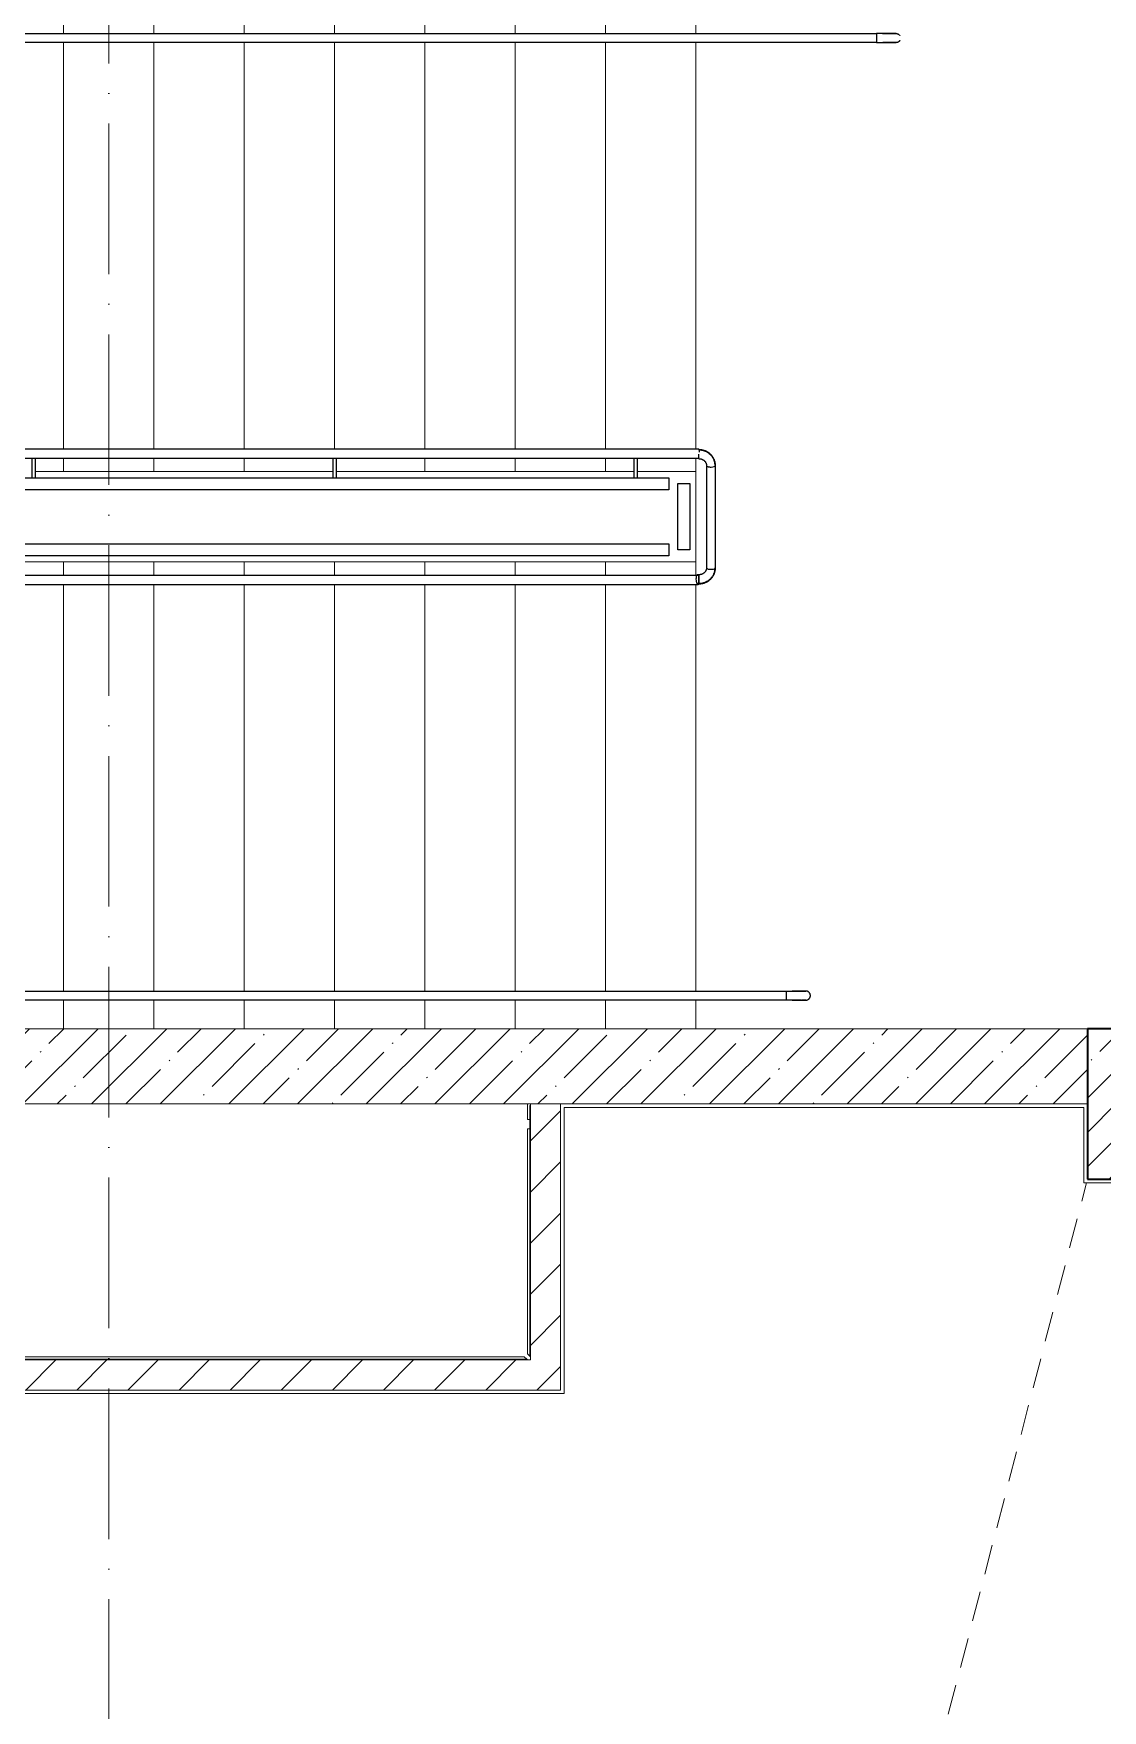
# Model space of a CAD drawing. Header units: millimetres. Extents: x -213536 to 1564669, y -45299 to 942238.
# Drawn here: x 528766 to 532316, y 526488 to 532057 of the extents above; entities that cross this region are included whole.
import ezdxf

# ---------------------------------------------------------------- set-up
doc = ezdxf.new("R2010")
doc.units = ezdxf.units.MM
doc.linetypes.add('200_ШТРИХ_ш1п0_6_', pattern=[160, 100, -60])
doc.linetypes.add('50_200_ШТРИХ_1Т_ш5_п1_п1_', pattern=[700, 500, -100, 0, -100])
for name, color, linetype, lineweight in [('0-1', 7, 'Continuous', 5), ('0-2', 7, 'Continuous', 9), ('3) ЖБ 4м', 3, 'Continuous', 30), ('Каркас несущий', 7, 'Continuous', 9), ('Колонны', 7, 'Continuous', 9), ('Контуры', 7, 'Continuous', 9), ('Линии подступенков', 7, 'Continuous', 9), ('Линии свеса', 7, 'Continuous', 9), ('Линии-1', 7, '200_ШТРИХ_ш1п0_6_', 9), ('Несущие колонны', 7, 'Continuous', 9), ('Несущие колонны-1', 7, 'Continuous', 35), ('Ограждение-1', 7, 'Continuous', 25), ('Оси-2', 7, '50_200_ШТРИХ_1Т_ш5_п1_п1_', 9), ('Стены-1', 7, 'Continuous', 13), ('Штриховка разреза-1', 7, 'Continuous', 9)]:
    doc.layers.add(name, color=color, linetype=linetype, lineweight=lineweight)
doc.layers.get('0-2').off()
pattern_1 = [(45, (0, 0), (-84.85281, 84.85281), [])]

# ---------------------------------------------------------------- blocks, each defined once
blk = doc.blocks.new('Ос 3 эт верх часть')
at = {"layer": 'Оси-2'}
for p, q in [((529016, 489952.4), (529016, 535177.6)), ((426847.2, 528752.4), (535374.3, 528752.4))]:
    blk.add_line(p, q, dxfattribs=at)
blk = doc.blocks.new('BSC_Колонна _Прямоугольная - 500х500-V106-АИ2_03_План отделки стен 3-го этажа _Часть 1_')
at = {"layer": 'Несущие колонны'}
h = blk.add_hatch(dxfattribs=at)
h.set_pattern_fill('FP_104', color=256, style=0, pattern_type=2)
h.set_pattern_definition([(135, (83600, -103350), (-114.04925, -114.04925), []), (135, (83600, -103235.95), (-114.04925, -114.04925), [201.613, -40.323, 3.353, -36.97])])
h.paths.add_polyline_path([(250, 250), (-250, 250), (-250, -250), (250, -250)], flags=0)
at = {"layer": 'Несущие колонны-1'}
for p, q in [((250, 250), (-250, 250)), ((-250, 250), (-250, -250)), ((250, -250), (250, 250)), ((-250, -250), (250, -250))]:
    blk.add_line(p, q, dxfattribs=at)
blk = doc.blocks.new('О_Элемент ограждения_Обод_Труба_ГОСТ 8645-68 - О_Элемент ограждения_Обод_Труба_ГОСТ 8645-68-32499130-АИ2_03_План отделки стен 3-го этажа _Часть 1_')
at = {"layer": 'Ограждение-1'}
for p, q in [((-220, 20), (0, 20)), ((-220, -20), (-220, 20)), ((0, 20), (0, -20)), ((0, -20), (-220, -20))]:
    blk.add_line(p, q, dxfattribs=at)
blk = doc.blocks.new('О_Элемент поручня_Торцевой_Труба_ГОСТ 8732-78 - О_Элемент поручня_Торцевой_Труба_ГОСТ 8732-78-32499133-АИ2_03_План отделки стен 3-го этажа _Часть 1_')
at = {"layer": 'Ограждение-1'}
for p, q in [((-4.8, 0), (-344.3, 0)), ((-344.3, -30), (-4.8, -30))]:
    blk.add_line(p, q, dxfattribs=at)
for centre, start_param, end_param in [((-344.3, -15), 4.712389, 6.283185), ((-344.3, -15), 3.926991, 4.18879), ((-4.8, -15), 6.021386, 6.283185), ((-4.8, -15), 3.141593, 3.665191), ((-4.8, -15), 3.711416, 3.857665), ((-4.8, -15), 3.926991, 3.963386), ((-4.8, -15), 4.712389, 4.962091), ((-4.8, -15), 4.47507, 4.712387)]:
    blk.add_ellipse(centre, major_axis=(0, 15), ratio=0.317305, start_param=start_param, end_param=end_param, dxfattribs=at)
blk = doc.blocks.new('О_Элемент ограждения_Обод_Труба_ГОСТ 8645-68 - О_Элемент ограждения_Обод_Труба_ГОСТ 8645-68-32499150-АИ2_03_План отделки стен 3-го этажа _Часть 1_')
at = {"layer": 'Ограждение-1'}
for p, q in [((-3720, -20), (-3720, 20)), ((-3720, 20), (0, 20)), ((0, 20), (0, -20)), ((0, -20), (-3720, -20))]:
    blk.add_line(p, q, dxfattribs=at)
blk = doc.blocks.new('О_Кронштейн_Форма Г_Круг_ГОСТ 2590-2006 - О_Кронштейн_Форма Г_Круг_ГОСТ 2590-2006-32499148-АИ2_03_План отделки стен 3-го этажа _Часть 1_')
at = {"layer": 'Ограждение-1'}
for p, q in [((101595.2, 85680), (101595.2, 85735)), ((101605.2, 85735), (101605.2, 85680))]:
    blk.add_line(p, q, dxfattribs=at)
at = {"layer": 'Ограждение-1', "flags": 128}
for points in [[(101595.2, 85735), (101595.2, 85736), (101595.2, 85737), (101595.2, 85738), (101595.2, 85739), (101595.2, 85740), (101595.2, 85740.9), (101595.2, 85741.9), (101595.2, 85742.9), (101595.2, 85743.8), (101595.2, 85744.7)], [(101605.2, 85745), (101605.2, 85744.1), (101605.2, 85743.1), (101605.2, 85742.2), (101605.2, 85741.2), (101605.2, 85740.2), (101605.2, 85739.2), (101605.2, 85738.3), (101605.2, 85737.3), (101605.2, 85736.3), (101605.2, 85735.3), (101605.2, 85735)]]:
    blk.add_lwpolyline(points, dxfattribs=at)
blk = doc.blocks.new('О_Элемент поручня_Маршевый_Труба_ГОСТ 8732-78 - О_Элемент поручня_Маршевый_Труба_ГОСТ 8732-78-32499151-АИ2_03_План отделки стен 3-го этажа _Часть 1_')
at = {"layer": 'Ограждение-1'}
for p, q in [((-9.9, 30), (-3926, 30)), ((-3926, 0), (-9.9, 0))]:
    blk.add_line(p, q, dxfattribs=at)
at = {"layer": 'Ограждение-1', "flags": 128}
for points in [[(-3929.5, 15), (-3929.4, 18.6), (-3929.1, 22), (-3928.6, 24.9), (-3928, 27.3), (-3927.2, 29), (-3926.4, 29.9), (-3925.5, 29.9), (-3924.7, 29), (-3923.9, 27.3), (-3923.3, 24.9), (-3922.8, 22), (-3922.5, 18.6), (-3922.4, 15)], [(-3926, 0), (-3926.7, 0.4), (-3927.5, 1.5), (-3928.2, 3.3), (-3928.7, 5.6), (-3929.1, 8.5), (-3929.4, 11.7), (-3929.5, 15)], [(-3922.8, 15), (-3922.9, 18.2), (-3923.1, 21.3), (-3923.6, 24), (-3924.1, 26.1), (-3924.8, 27.6), (-3925.6, 28.4), (-3926.3, 28.4), (-3927.1, 27.6), (-3927.8, 26.1), (-3928.3, 24), (-3928.8, 21.3), (-3929.1, 18.2), (-3929.1, 15)], [(-3929.1, 15), (-3929.1, 11.8), (-3928.8, 8.7), (-3928.3, 6), (-3927.8, 3.9), (-3927.1, 2.4), (-3926.3, 1.6), (-3925.6, 1.6), (-3924.8, 2.4), (-3924.1, 3.9), (-3923.6, 6), (-3923.1, 8.7), (-3922.9, 11.8), (-3922.8, 15)], [(-3922.4, 15), (-3922.5, 11.7), (-3922.8, 8.5), (-3923.2, 5.6), (-3923.7, 3.3), (-3924.4, 1.5), (-3925.2, 0.4), (-3926, 0)], [(-6.5, 20), (-6.7, 21.5), (-7.1, 24.4), (-7.7, 26.7), (-8.3, 28.5), (-9.1, 29.6), (-9.9, 30)], [(-9.9, 0), (-9.1, 0.4), (-8.3, 1.5)]]:
    blk.add_lwpolyline(points, dxfattribs=at)
blk = doc.blocks.new('О_Элемент поручня_Маршевый_Труба_ГОСТ 8732-78 - О_Элемент поручня_Маршевый_Труба_ГОСТ 8732-78-V251-АИ2_03_План отделки стен 3-го этажа _Часть 1_')
at = {"layer": 'Ограждение-1'}
for p, q in [((-9.9, 30), (-3926, 30)), ((-3926, 0), (-9.9, 0))]:
    blk.add_line(p, q, dxfattribs=at)
at = {"layer": 'Ограждение-1', "flags": 128}
for points in [[(-3928, 27.3), (-3927.2, 29), (-3926.4, 29.9), (-3925.5, 29.9), (-3924.7, 29), (-3923.9, 27.3), (-3923.3, 25)], [(-3924.8, 27.6), (-3925.6, 28.4), (-3926.3, 28.4), (-3927.1, 27.6)], [(-6.3, 15), (-6.4, 18.3), (-6.7, 21.5), (-7.1, 24.4), (-7.7, 26.7), (-8.3, 28.5), (-9.1, 29.6), (-9.9, 30)], [(-9.9, 0), (-9.1, 0.4), (-8.3, 1.5), (-7.7, 3.3), (-7.1, 5.6), (-6.7, 8.5), (-6.4, 11.7), (-6.3, 15)]]:
    blk.add_lwpolyline(points, dxfattribs=at)
blk = doc.blocks.new('О_Элемент поручня_Загиб_Труба_ГОСТ 8732-78 - О_Элемент поручня_Загиб_Труба_ГОСТ 8732-78-32499134-АИ2_03_План отделки стен 3-го этажа _Часть 1_')
at = {"layer": 'Ограждение-1'}
for p, q in [((101810, 85327.6), (101810, 85357.6)), ((101810, 85357.6), (101810, 85357.1)), ((101810, 85328.1), (101810, 85327.6))]:
    blk.add_line(p, q, dxfattribs=at)
at = {"layer": 'Ограждение-1', "flags": 128}
for points in [[(101810, 85327.6), (101812.2, 85327.7), (101814.3, 85327.8), (101816.5, 85328), (101818.6, 85328.3), (101820.8, 85328.6), (101822.9, 85329.1), (101825, 85329.6), (101827.1, 85330.2), (101829.1, 85330.9), (101831.2, 85331.7), (101833.2, 85332.5), (101835.1, 85333.5), (101837, 85334.4), (101838.9, 85335.5), (101840.7, 85336.7), (101842.5, 85337.9), (101844.3, 85339.2), (101846, 85340.5), (101847.6, 85341.9), (101849.2, 85343.4), (101850.7, 85344.9), (101852.1, 85346.5), (101853.5, 85348.2), (101854.8, 85349.9), (101856.1, 85351.6), (101857.3, 85353.5), (101858.3, 85355.3), (101859.4, 85357.2), (101860.3, 85359.1), (101861.2, 85361.1), (101861.9, 85363.1), (101862.6, 85365.2), (101863.2, 85367.2), (101863.7, 85369.3), (101864.2, 85371.4), (101864.5, 85373.5), (101864.8, 85375.7), (101864.9, 85377.8), (101865, 85380), (101865, 85380.5)], [(101835, 85380.5), (101835, 85379.7), (101834.9, 85378.8), (101834.8, 85377.9), (101834.7, 85377), (101834.5, 85376.1), (101834.3, 85375.3), (101834.1, 85374.4), (101833.8, 85373.6), (101833.5, 85372.7), (101833.1, 85371.9), (101832.8, 85371.1), (101832.3, 85370.3), (101831.9, 85369.5), (101831.4, 85368.7), (101830.8, 85367.9), (101830.3, 85367.2), (101829.7, 85366.4), (101829.1, 85365.7), (101828.4, 85365), (101827.7, 85364.4), (101827, 85363.7), (101826.2, 85363.1), (101825.5, 85362.5), (101824.6, 85362), (101823.8, 85361.4), (101823, 85360.9), (101822.1, 85360.5), (101821.2, 85360), (101820.2, 85359.6), (101819.3, 85359.3), (101818.3, 85358.9), (101817.4, 85358.6), (101816.4, 85358.4), (101815.4, 85358.2), (101814.4, 85358), (101813.4, 85357.8), (101812.3, 85357.7), (101811.3, 85357.6), (101810.3, 85357.6), (101810, 85357.6)], [(101810, 85329.1), (101812.1, 85329.2), (101814.2, 85329.3), (101816.3, 85329.5), (101818.4, 85329.8), (101820.5, 85330.1), (101822.6, 85330.6), (101824.6, 85331.1), (101826.6, 85331.7), (101828.6, 85332.3), (101830.6, 85333.1), (101832.5, 85333.9), (101834.4, 85334.8), (101836.3, 85335.8), (101838.1, 85336.8), (101839.9, 85337.9), (101841.7, 85339.1), (101843.4, 85340.3), (101845, 85341.7), (101846.6, 85343), (101848.1, 85344.5), (101849.6, 85346), (101851, 85347.5), (101852.4, 85349.1), (101853.6, 85350.8), (101854.8, 85352.5), (101856, 85354.2), (101857, 85356), (101858, 85357.9), (101858.9, 85359.8), (101859.8, 85361.7), (101860.5, 85363.6), (101861.2, 85365.6), (101861.8, 85367.6), (101862.3, 85369.6), (101862.7, 85371.7), (101863, 85373.7), (101863.3, 85375.8), (101863.4, 85377.9), (101863.5, 85380), (101863.5, 85380.5)]]:
    blk.add_lwpolyline(points, dxfattribs=at)
at = {"layer": 'Ограждение-1'}
for major_axis, start_param, end_param in [((15, 0), 3.141593, 3.292127), ((15, 0), 3.765547, 4.380368), ((15, 0), 4.475677, 4.712387), ((-15, 0), 1.570795, 2.069959), ((15, 0), 5.32618, 5.960299), ((15, 0), 6.121742, 6.283185)]:
    blk.add_ellipse((101850, 85380.5), major_axis=major_axis, ratio=0.317305, start_param=start_param, end_param=end_param, dxfattribs=at)
blk = doc.blocks.new('О_Элемент поручня_Загиб_Труба_ГОСТ 8732-78 - О_Элемент поручня_Загиб_Труба_ГОСТ 8732-78-32499135-АИ2_03_План отделки стен 3-го этажа _Часть 1_')
at = {"layer": 'Ограждение-1'}
for p, q in [((101810, 85743.3), (101810, 85758.5)), ((101810, 85743), (101810, 85743))]:
    blk.add_line(p, q, dxfattribs=at)
at = {"layer": 'Ограждение-1', "flags": 128}
for points in [[(101865, 85720.1), (101865, 85722.2), (101864.8, 85724.4), (101864.6, 85726.5), (101864.3, 85728.6), (101863.9, 85730.7), (101863.4, 85732.8), (101862.8, 85734.9), (101862.1, 85736.9), (101861.4, 85739), (101860.5, 85740.9), (101859.6, 85742.9), (101858.6, 85744.8), (101857.6, 85746.7), (101856.4, 85748.5), (101855.2, 85750.3), (101853.9, 85752), (101852.5, 85753.7), (101851.1, 85755.3), (101849.6, 85756.8), (101848, 85758.3), (101846.4, 85759.7), (101844.7, 85761.1), (101843, 85762.4), (101841.2, 85763.6), (101839.4, 85764.8), (101837.5, 85765.9), (101835.6, 85766.9), (101833.7, 85767.8), (101831.7, 85768.7), (101829.7, 85769.5), (101827.6, 85770.2), (101825.6, 85770.8), (101823.5, 85771.4), (101821.4, 85771.9), (101819.2, 85772.3), (101817.1, 85772.6), (101814.9, 85772.8), (101812.8, 85772.9), (101810.6, 85773), (101810, 85773)], [(101863.5, 85720.1), (101863.5, 85722.2), (101863.3, 85724.2), (101863.1, 85726.3), (101862.8, 85728.4), (101862.4, 85730.4), (101861.9, 85732.5), (101861.4, 85734.5), (101860.7, 85736.5), (101860, 85738.4), (101859.2, 85740.3), (101858.3, 85742.2), (101857.3, 85744.1), (101856.3, 85745.9), (101855.2, 85747.7), (101854, 85749.4), (101852.7, 85751.1), (101851.4, 85752.7), (101850, 85754.2), (101848.5, 85755.8), (101847, 85757.2), (101845.4, 85758.6), (101843.8, 85759.9), (101842.1, 85761.2), (101840.4, 85762.4), (101838.6, 85763.5), (101836.8, 85764.6), (101835, 85765.6), (101833.1, 85766.5), (101831.1, 85767.3), (101829.2, 85768.1), (101827.2, 85768.8), (101825.2, 85769.4), (101823.1, 85769.9), (101821.1, 85770.4), (101819, 85770.8), (101816.9, 85771.1), (101814.8, 85771.3), (101812.7, 85771.4), (101810.6, 85771.5), (101810, 85771.5)], [(101810, 85743), (101811, 85743), (101812.1, 85742.9), (101813.1, 85742.8), (101814.1, 85742.7), (101815.1, 85742.5), (101816.1, 85742.3), (101817.1, 85742.1), (101818.1, 85741.8), (101819, 85741.4), (101820, 85741.1), (101820.9, 85740.7), (101821.8, 85740.3), (101822.7, 85739.8), (101823.6, 85739.3), (101824.4, 85738.8), (101825.2, 85738.2), (101826, 85737.7), (101826.8, 85737.1), (101827.5, 85736.4), (101828.2, 85735.8), (101828.9, 85735.1), (101829.5, 85734.4), (101830.1, 85733.7), (101830.7, 85732.9), (101831.2, 85732.2), (101831.7, 85731.4), (101832.2, 85730.6), (101832.6, 85729.8), (101833, 85729), (101833.4, 85728.1), (101833.7, 85727.3), (101834, 85726.4), (101834.3, 85725.6), (101834.5, 85724.7), (101834.7, 85723.8), (101834.8, 85723), (101834.9, 85722.1), (101835, 85721.2), (101835, 85720.3), (101835, 85720.1)]]:
    blk.add_lwpolyline(points, dxfattribs=at)
at = {"layer": 'Ограждение-1'}
for major_axis, start_param, end_param in [((15, 0), 3.365992, 3.590392), ((15, 0), 3.656115, 3.814791), ((15, 0), 4.26359, 4.449586), ((-15, 0), 1.346397, 1.570796), ((15, 0), 4.712389, 6.283185)]:
    blk.add_ellipse((101850, 85720.1), major_axis=major_axis, ratio=0.317305, start_param=start_param, end_param=end_param, dxfattribs=at)
blk = doc.blocks.new('О_Элемент поручня_Площадочный_Одноуровневый_ГОСТ 8732-78 - О_Элемент поручня_Площадочный_Одноуровневый_ГОСТ 8732-78 2-32499137-АИ2_03_План отделки стен 3-го этажа _Часть 1_')
at = {"layer": 'Ограждение-1'}
for p, q in [((9.9, -10), (4.9, -10)), ((6.1, -10.4), (4.9, -10)), ((4.9, -40), (9.9, -40)), ((5.5, -39.9), (6.7, -39)), ((9.9, -10.5), (9.9, -25)), ((9.9, -25), (9.9, -39.5))]:
    blk.add_line(p, q, dxfattribs=at)
at = {"layer": 'Ограждение-1', "flags": 128}
for points in [[(4.9, -10), (3.8, -10.4), (2.8, -11.5), (1.9, -13.3), (1.1, -15.6), (0.5, -18.5), (0.1, -21.7), (0, -25)], [(0, -25), (0.1, -28.6), (0.6, -32), (1.2, -34.9), (2.1, -37.3), (3.2, -39)]]:
    blk.add_lwpolyline(points, dxfattribs=at)
blk = doc.blocks.new('О_Общий_Элемент поручня_Площадочный_Двухуровневый_С подрезкой_ГОСТ 8732-78 - О_Общий_Элемент поручня_Площадочный_Двухуровневый_С подрезкой_ГОСТ 8732-78-31370358-АИ2_03_План отделки стен 3-го этажа _Часть 1_')
at = {"layer": 'Ограждение-1'}
for p, q in [((20, 40), (0, 40)), ((0, 10), (20, 10))]:
    blk.add_line(p, q, dxfattribs=at)
at = {"layer": 'Ограждение-1', "flags": 128}
for points in [[(20, 40), (21.8, 40), (23.6, 40), (25.4, 40), (27.2, 40), (28.9, 40), (30.7, 40), (32.4, 40), (34.2, 40), (35.9, 40), (37.5, 40), (39.2, 40), (40.8, 40), (42.4, 40), (43.9, 40), (45.4, 40), (46.9, 40), (48.3, 40), (49.7, 40), (51, 40), (52.3, 40), (53.5, 40), (54.7, 40), (55.8, 40), (56.9, 40), (57.9, 40), (58.8, 40), (59.7, 40), (60.5, 40), (61.3, 40), (61.9, 40), (62.6, 40), (63.1, 40), (63.6, 40), (64, 40), (64.3, 40), (64.6, 40), (64.8, 40), (64.9, 40), (65, 40), (65, 40)], [(65, 40), (65, 40), (64.9, 40), (64.7, 40), (64.4, 40), (64.1, 40), (63.7, 40), (63.2, 40), (62.7, 40), (62.1, 40), (61.4, 40), (60.7, 40), (59.9, 40), (59.1, 40), (58.1, 40), (57.1, 40), (56.1, 40), (55, 40), (53.8, 40), (52.6, 40), (51.4, 40), (50, 40), (48.7, 40), (47.3, 40), (45.8, 40), (44.3, 40), (42.8, 40), (41.2, 40), (39.6, 40), (38, 40), (36.3, 40), (34.6, 40), (32.9, 40), (31.2, 40), (29.4, 40), (27.6, 40), (25.9, 40), (24.1, 40), (22.3, 40), (20.5, 40), (20, 40)], [(20, 10), (21.8, 10), (23.6, 10), (25.4, 10), (27.2, 10), (28.9, 10), (30.7, 10), (32.4, 10), (34.2, 10), (35.9, 10), (37.5, 10), (39.2, 10), (40.8, 10), (42.4, 10), (43.9, 10), (45.4, 10), (46.9, 10), (48.3, 10), (49.7, 10), (51, 10), (52.3, 10), (53.5, 10), (54.7, 10), (55.8, 10), (56.9, 10), (57.9, 10), (58.8, 10), (59.7, 10), (60.5, 10), (61.3, 10), (61.9, 10), (62.6, 10), (63.1, 10), (63.6, 10), (64, 10), (64.3, 10), (64.6, 10), (64.8, 10), (64.9, 10), (65, 10), (65, 10)], [(65, 10), (65, 10), (64.9, 10), (64.7, 10), (64.4, 10), (64.1, 10), (63.7, 10), (63.2, 10), (62.7, 10), (62.1, 10), (61.4, 10), (60.7, 10), (59.9, 10), (59.1, 10), (58.1, 10), (57.1, 10), (56.1, 10), (55, 10), (53.8, 10), (52.6, 10), (51.4, 10), (50, 10), (48.7, 10), (47.3, 10), (45.8, 10), (44.3, 10), (42.8, 10), (41.2, 10), (39.6, 10), (38, 10), (36.3, 10), (34.6, 10), (32.9, 10), (31.2, 10), (29.4, 10), (27.6, 10), (25.9, 10), (24.1, 10), (22.3, 10), (20.5, 10)], [(65, 40), (65.6, 40), (66.2, 40), (66.8, 39.9), (67.4, 39.8), (68, 39.7), (68.6, 39.6), (69.1, 39.4), (69.7, 39.2), (70.3, 39), (70.8, 38.8), (71.4, 38.6), (71.9, 38.3), (72.5, 38), (73, 37.7), (73.5, 37.4), (74, 37), (74.4, 36.7), (74.9, 36.3)], [(77.4, 16.5), (77, 16), (76.7, 15.6), (76.3, 15.1), (75.9, 14.7), (75.5, 14.2), (75, 13.8), (74.6, 13.4), (74.1, 13.1), (73.6, 12.7), (73.1, 12.4), (72.6, 12.1), (72.1, 11.8), (71.5, 11.5), (71, 11.2), (70.4, 11), (69.9, 10.8), (69.3, 10.6), (68.7, 10.5), (68.1, 10.3), (67.5, 10.2), (67, 10.1), (66.4, 10.1), (65.8, 10), (65.2, 10), (65, 10)], [(76.2, 35), (76.6, 34.6), (76.9, 34.1), (77.3, 33.6)]]:
    blk.add_lwpolyline(points, dxfattribs=at)
blk = doc.blocks.new('О_Элемент поручня_Пристенный_Труба_ГОСТ 8732-78 - О_Элемент поручня_Пристенный_Труба_ГОСТ 8732-78-32488292-АИ2_03_План отделки стен 3-го этажа _Часть 1_')
at = {"layer": 'Ограждение-1'}
for p, q in [((-4500, -15), (-4500, 0)), ((-4500, 0), (300, 0)), ((300, 0), (300, -30)), ((-4500, -30), (-4500, -16.1)), ((300, -30), (-4500, -30))]:
    blk.add_line(p, q, dxfattribs=at)
blk = doc.blocks.new('О_Общий_Элемент поручня_Площадочный_Двухуровневый_С подрезкой_ГОСТ 8732-78 - О_Общий_Элемент поручня_Площадочный_Двухуровневый_С подрезкой_ГОСТ 8732-78-V267-АИ2_03_План отделки стен 3-го этажа _Часть 1_')
at = {"layer": 'Ограждение-1'}
for p, q in [((0, -10), (20, -10)), ((20, -40), (0, -40))]:
    blk.add_line(p, q, dxfattribs=at)
at = {"layer": 'Ограждение-1', "flags": 128}
for points in [[(20, -10), (21.8, -10), (23.6, -10), (25.4, -10), (27.2, -10), (28.9, -10), (30.7, -10), (32.4, -10), (34.2, -10), (35.9, -10), (37.5, -10), (39.2, -10), (40.8, -10), (42.4, -10), (43.9, -10), (45.4, -10), (46.9, -10), (48.3, -10), (49.7, -10), (51, -10), (52.3, -10), (53.5, -10), (54.7, -10), (55.8, -10), (56.9, -10), (57.9, -10), (58.8, -10), (59.7, -10), (60.5, -10), (61.3, -10), (61.9, -10), (62.6, -10), (63.1, -10), (63.6, -10), (64, -10), (64.3, -10), (64.6, -10), (64.8, -10), (64.9, -10), (65, -10), (65, -10)], [(65, -10), (65, -10), (64.9, -10), (64.7, -10), (64.4, -10), (64.1, -10), (63.7, -10), (63.2, -10), (62.7, -10), (62.1, -10), (61.4, -10), (60.7, -10), (59.9, -10), (59.1, -10), (58.1, -10), (57.1, -10), (56.1, -10), (55, -10), (53.8, -10), (52.6, -10), (51.4, -10), (50, -10), (48.7, -10), (47.3, -10), (45.8, -10), (44.3, -10), (42.8, -10), (41.2, -10), (39.6, -10), (38, -10), (36.3, -10), (34.6, -10), (32.9, -10), (31.2, -10), (29.4, -10), (27.6, -10), (25.9, -10), (24.1, -10), (22.3, -10), (20.5, -10), (20, -10)], [(48.7, -40), (47.3, -40), (45.8, -40), (44.3, -40), (42.8, -40), (41.2, -40), (39.6, -40), (38, -40), (36.3, -40), (34.6, -40), (32.9, -40), (31.2, -40), (29.4, -40), (27.6, -40), (25.9, -40), (24.1, -40), (22.3, -40), (20.5, -40), (20, -40)], [(20, -40), (21.8, -40), (23.6, -40), (25.4, -40), (27.2, -40), (28.9, -40), (30.7, -40), (32.4, -40), (34.2, -40), (35.9, -40), (37.5, -40), (39.2, -40), (40.8, -40), (42.4, -40), (43.9, -40), (45.4, -40), (46.9, -40), (48.3, -40), (49.7, -40), (51, -40), (52.3, -40), (53.5, -40), (54.7, -40), (55.8, -40), (56.9, -40), (57.9, -40), (58.8, -40), (59.7, -40), (60.5, -40), (61.3, -40), (61.9, -40), (62.6, -40), (63.1, -40), (63.6, -40), (64, -40), (64.3, -40), (64.6, -40), (64.8, -40), (64.9, -40), (65, -40), (65, -40)], [(65, -40), (65, -40), (64.9, -40), (64.7, -40), (64.4, -40), (64.1, -40), (63.7, -40), (63.2, -40), (62.7, -40), (62.1, -40), (61.4, -40), (60.7, -40), (59.9, -40), (59.1, -40), (58.1, -40), (57.1, -40), (56.1, -40), (55, -40), (53.8, -40), (52.6, -40), (51.4, -40), (50, -40)], [(80, -25), (80, -24.4), (80, -23.8), (79.9, -23.2), (79.8, -22.6), (79.7, -22), (79.6, -21.4), (79.4, -20.9), (79.2, -20.3), (79, -19.7), (78.8, -19.2), (78.6, -18.6), (78.3, -18.1), (78, -17.5), (77.7, -17), (77.4, -16.5), (77, -16), (76.7, -15.6), (76.3, -15.1), (75.9, -14.7), (75.5, -14.2), (75, -13.8), (74.6, -13.4), (74.1, -13.1), (73.6, -12.7), (73.1, -12.4), (72.6, -12.1), (72.1, -11.8), (71.5, -11.5), (71, -11.2), (70.4, -11), (69.9, -10.8), (69.3, -10.6), (68.7, -10.5), (68.1, -10.3), (67.5, -10.2), (67, -10.1), (66.4, -10.1), (65.8, -10), (65.2, -10), (65, -10)], [(65, -40), (65.6, -40), (66.2, -40), (66.8, -39.9), (67.4, -39.8), (68, -39.7), (68.6, -39.6), (69.1, -39.4), (69.7, -39.2), (70.3, -39), (70.8, -38.8), (71.4, -38.6), (71.9, -38.3), (72.5, -38), (73, -37.7), (73.5, -37.4), (74, -37), (74.4, -36.7), (74.9, -36.3), (75.3, -35.9), (75.8, -35.5), (76.2, -35), (76.6, -34.6), (76.9, -34.1), (77.3, -33.6), (77.6, -33.1), (77.9, -32.6), (78.2, -32.1), (78.5, -31.5), (78.8, -31), (79, -30.4), (79.2, -29.9), (79.4, -29.3), (79.5, -28.7), (79.7, -28.1), (79.8, -27.5), (79.9, -27), (79.9, -26.4), (80, -25.8), (80, -25.2), (80, -25)]]:
    blk.add_lwpolyline(points, dxfattribs=at)
blk = doc.blocks.new('О_Элемент поручня_Пристенный_Труба_ГОСТ 8732-78 - О_Элемент поручня_Пристенный_Труба_ГОСТ 8732-78-V268-АИ2_03_План отделки стен 3-го этажа _Часть 1_')
at = {"layer": 'Ограждение-1'}
for p, q in [((-4500, -15), (-4500, 0)), ((-4500, 0), (-320, 0)), ((-300, 0), (300, 0)), ((300, 0), (300, -30)), ((-4500, -30), (-4500, -16.1)), ((-320, -30), (-4500, -30)), ((300, -30), (-300, -30))]:
    blk.add_line(p, q, dxfattribs=at)
blk = doc.blocks.new('0125-Р-ОО-Ш2-АР-о_23_10_2024_rvt-1-АИ2_03_План отделки стен 3-го этажа _Часть 1_')
at = {"layer": 'Штриховка разреза-1'}
h = blk.add_hatch(dxfattribs=at)
h.set_pattern_fill('FP_2', color=256, style=0, pattern_type=2)
h.set_pattern_definition([(45, (0, 0), (-114.04925, 114.04925), []), (45, (114.05, 0), (-114.04925, 114.04925), [201.612, -40.322, 3.353, -36.97])])
h.paths.add_polyline_path([(103100, 83600), (103100, 83850), (96100, 83850), (96100, 83600), (102988.1, 83600)], flags=0)
h = blk.add_hatch(dxfattribs=at)
h.set_pattern_fill('FP_121', color=256, style=0, pattern_type=2)
h.set_pattern_definition(pattern_1)
h.paths.add_polyline_path([(101350, 82750), (101350, 83600), (101250, 83600), (101250, 82750)], flags=0)
h = blk.add_hatch(dxfattribs=at)
h.set_pattern_fill('FP_121', color=256, style=0, pattern_type=2)
h.set_pattern_definition(pattern_1)
h.paths.add_polyline_path([(96300, 82650), (101350, 82650), (101350, 82750), (96300, 82750)], flags=0)
at = {"layer": 'Контуры'}
for p, q in [((101800, 87155), (101800, 87250)), ((101800, 85775), (101800, 87125)), ((101800, 85700), (101800, 85745)), ((99700, 85700), (99604.9, 85700)), ((100000, 85700), (99700, 85700)), ((100300, 85700), (100000, 85700)), ((100595.4, 85700), (100300, 85700)), ((100900, 85700), (100604.9, 85700)), ((101200, 85700), (100900, 85700)), ((101500, 85700), (101200, 85700)), ((101595.4, 85700), (101500, 85700)), ((101800, 85700), (101604.9, 85700)), ((101800, 85700), (101800, 85400)), ((99400, 85400), (99700, 85400)), ((99700, 85400), (100000, 85400)), ((100000, 85400), (100300, 85400)), ((100300, 85400), (100600, 85400)), ((100600, 85400), (100900, 85400)), ((100900, 85400), (101200, 85400)), ((101200, 85400), (101500, 85400)), ((101500, 85400), (101800, 85400)), ((101800, 85400), (101800, 85355)), ((101800, 85325.1), (101800, 83975)), ((101800, 83945), (101800, 83850))]:
    blk.add_line(p, q, dxfattribs=at)
at = {"layer": 'Линии подступенков'}
for p, q in [((99700, 87155), (99700, 87250)), ((100000, 87155), (100000, 87250)), ((100300, 87155), (100300, 87250)), ((100600, 87155), (100600, 87250)), ((100900, 87155), (100900, 87250)), ((101200, 87155), (101200, 87250)), ((101500, 87155), (101500, 87250)), ((101800, 87155), (101800, 87250)), ((99700, 85774.8), (99700, 87125)), ((100000, 85774.7), (100000, 87125)), ((100300, 85774.7), (100300, 87125)), ((100600, 85775), (100600, 87125)), ((100900, 85775), (100900, 87125)), ((101200, 85775), (101200, 87125)), ((101500, 85775), (101500, 87125)), ((101800, 85775), (101800, 87125)), ((99700, 85700), (99700, 85745.4)), ((100000, 85700), (100000, 85745.4)), ((100300, 85700), (100300, 85745.4)), ((100900, 85700), (100900, 85745)), ((101200, 85700), (101200, 85745)), ((101500, 85700), (101500, 85745)), ((101800, 85700), (101800, 85745)), ((99700, 85400), (99700, 85354.6)), ((100000, 85400), (100000, 85354.6)), ((100300, 85400), (100300, 85354.6)), ((100600, 85400), (100600, 85354.9)), ((100900, 85400), (100900, 85354.9)), ((101200, 85400), (101200, 85354.9)), ((101500, 85400), (101500, 85355)), ((101800, 85400), (101800, 85355)), ((99700, 85325.3), (99700, 83975)), ((100000, 85325.2), (100000, 83975)), ((100300, 85325.2), (100300, 83975)), ((100600, 85325.2), (100600, 83975)), ((100900, 85325.2), (100900, 83975)), ((101200, 85325.2), (101200, 83975)), ((101500, 85325.1), (101500, 83975)), ((101800, 85325.1), (101800, 83975)), ((99700, 83945), (99700, 83850)), ((100000, 83945), (100000, 83850)), ((100300, 83945), (100300, 83850)), ((100600, 83945), (100600, 83850)), ((100900, 83945), (100900, 83850)), ((101200, 83945), (101200, 83850)), ((101500, 83945), (101500, 83850)), ((101800, 83945), (101800, 83850))]:
    blk.add_line(p, q, dxfattribs=at)
at = {"layer": 'Линии свеса'}
for p, q in [((99700, 87155), (99700, 87250)), ((100000, 87155), (100000, 87250)), ((100300, 87155), (100300, 87250)), ((100600, 87155), (100600, 87250)), ((100900, 87155), (100900, 87250)), ((101200, 87155), (101200, 87250)), ((101500, 87155), (101500, 87250)), ((99700, 85774.8), (99700, 87125)), ((100000, 85774.7), (100000, 87125)), ((100300, 85774.7), (100300, 87125)), ((100600, 85775), (100600, 87125)), ((100900, 85775), (100900, 87125)), ((101200, 85775), (101200, 87125)), ((101500, 85775), (101500, 87125)), ((99700, 85700), (99700, 85745.4)), ((100000, 85700), (100000, 85745.4)), ((100300, 85700), (100300, 85745.4)), ((100900, 85700), (100900, 85745)), ((101200, 85700), (101200, 85745)), ((101500, 85700), (101500, 85745)), ((99700, 85400), (99700, 85354.6)), ((100000, 85400), (100000, 85354.6)), ((100300, 85400), (100300, 85354.6)), ((100600, 85400), (100600, 85354.9)), ((100900, 85400), (100900, 85354.9)), ((101200, 85400), (101200, 85354.9)), ((101500, 85400), (101500, 85355)), ((99700, 85325.3), (99700, 83975)), ((100000, 85325.2), (100000, 83975)), ((100300, 85325.2), (100300, 83975)), ((100600, 85325.2), (100600, 83975)), ((100900, 85325.2), (100900, 83975)), ((101200, 85325.2), (101200, 83975)), ((101500, 85325.1), (101500, 83975)), ((99700, 83945), (99700, 83850)), ((100000, 83945), (100000, 83850)), ((100300, 83945), (100300, 83850)), ((100600, 83945), (100600, 83850)), ((100900, 83945), (100900, 83850)), ((101200, 83945), (101200, 83850)), ((101500, 83945), (101500, 83850))]:
    blk.add_line(p, q, dxfattribs=at)
at = {"layer": 'Линии-1'}
blk.add_line((96316.1, 57262), (103096.9, 83338), dxfattribs=at)
at = {"layer": 'Стены-1'}
for p, q in [((103100, 83850), (96100, 83850)), ((96100, 83600), (103100, 83600)), ((101250, 83600), (101250, 82750)), ((101350, 83600), (101250, 83600)), ((101350, 82750), (101350, 83600)), ((101250, 82750), (97850, 82750)), ((101350, 82650), (101350, 82750)), ((96300, 82650), (101350, 82650))]:
    blk.add_line(p, q, dxfattribs=at)
at = {"layer": '0-2'}
for name, p in [('О_Элемент поручня_Пристенный_Труба_ГОСТ 8732-78 - О_Элемент поручня_Пристенный_Труба_ГОСТ 8732-78-32488292-АИ2_03_План отделки стен 3-го этажа _Часть 1_', (102099.7, 87155)), ('О_Общий_Элемент поручня_Площадочный_Двухуровневый_С подрезкой_ГОСТ 8732-78 - О_Общий_Элемент поручня_Площадочный_Двухуровневый_С подрезкой_ГОСТ 8732-78-31370358-АИ2_03_План отделки стен 3-го этажа _Часть 1_', (102399.7, 87115)), ('О_Элемент поручня_Маршевый_Труба_ГОСТ 8732-78 - О_Элемент поручня_Маршевый_Труба_ГОСТ 8732-78-32499151-АИ2_03_План отделки стен 3-го этажа _Часть 1_', (101818.6, 85745)), ('О_Элемент поручня_Загиб_Труба_ГОСТ 8732-78 - О_Элемент поручня_Загиб_Труба_ГОСТ 8732-78-32499135-АИ2_03_План отделки стен 3-го этажа _Часть 1_', (0, 0)), ('О_Кронштейн_Форма Г_Круг_ГОСТ 2590-2006 - О_Кронштейн_Форма Г_Круг_ГОСТ 2590-2006-32499148-АИ2_03_План отделки стен 3-го этажа _Часть 1_', (-2000, 0)), ('О_Кронштейн_Форма Г_Круг_ГОСТ 2590-2006 - О_Кронштейн_Форма Г_Круг_ГОСТ 2590-2006-32499148-АИ2_03_План отделки стен 3-го этажа _Часть 1_', (-1000, 0)), ('О_Кронштейн_Форма Г_Круг_ГОСТ 2590-2006 - О_Кронштейн_Форма Г_Круг_ГОСТ 2590-2006-32499148-АИ2_03_План отделки стен 3-го этажа _Часть 1_', (0, 0)), ('О_Элемент ограждения_Обод_Труба_ГОСТ 8645-68 - О_Элемент ограждения_Обод_Труба_ГОСТ 8645-68-32499150-АИ2_03_План отделки стен 3-го этажа _Часть 1_', (101710.2, 85660)), ('О_Элемент поручня_Загиб_Труба_ГОСТ 8732-78 - О_Элемент поручня_Загиб_Труба_ГОСТ 8732-78-32499134-АИ2_03_План отделки стен 3-го этажа _Часть 1_', (0, 0)), ('О_Элемент поручня_Площадочный_Одноуровневый_ГОСТ 8732-78 - О_Элемент поручня_Площадочный_Одноуровневый_ГОСТ 8732-78 2-32499137-АИ2_03_План отделки стен 3-го этажа _Часть 1_', (101800.1, 85367.6)), ('О_Общий_Элемент поручня_Площадочный_Двухуровневый_С подрезкой_ГОСТ 8732-78 - О_Общий_Элемент поручня_Площадочный_Двухуровневый_С подрезкой_ГОСТ 8732-78-V267-АИ2_03_План отделки стен 3-го этажа _Часть 1_', (102100, 83985))]:
    blk.add_blockref(name, p, dxfattribs=at)
for name, p, rotation in [('О_Элемент поручня_Торцевой_Труба_ГОСТ 8732-78 - О_Элемент поручня_Торцевой_Труба_ГОСТ 8732-78-32499133-АИ2_03_План отделки стен 3-го этажа _Часть 1_', (101865, 85375.8), 269.9999999999999), ('О_Элемент ограждения_Обод_Труба_ГОСТ 8645-68 - О_Элемент ограждения_Обод_Труба_ГОСТ 8645-68-32499130-АИ2_03_План отделки стен 3-го этажа _Часть 1_', (101760, 85440.3), 269.9999999999995), ('О_Элемент ограждения_Обод_Труба_ГОСТ 8645-68 - О_Элемент ограждения_Обод_Труба_ГОСТ 8645-68-32499150-АИ2_03_План отделки стен 3-го этажа _Часть 1_', (97990.2, 85440), 180), ('О_Элемент поручня_Маршевый_Труба_ГОСТ 8732-78 - О_Элемент поручня_Маршевый_Труба_ГОСТ 8732-78-V251-АИ2_03_План отделки стен 3-го этажа _Часть 1_', (97881.8, 85355), 180), ('О_Элемент поручня_Пристенный_Труба_ГОСТ 8732-78 - О_Элемент поручня_Пристенный_Труба_ГОСТ 8732-78-V268-АИ2_03_План отделки стен 3-го этажа _Часть 1_', (97600, 83945), 180), ('BSC_Колонна _Прямоугольная - 500х500-V106-АИ2_03_План отделки стен 3-го этажа _Часть 1_', (103350, 83600), 269.9999999999997)]:
    blk.add_blockref(name, p, dxfattribs=dict(at, rotation=rotation))
blk = doc.blocks.new('Фахверк_Усиление стен_ifc_RVT-1-АИ2_03_План отделки стен 3-го этажа _Часть 1_')
at = {"layer": 'Каркас несущий'}
for p, q in [((101250, 83582.4), (101247.8, 83580.2)), ((101247.8, 83548), (101247.8, 83518)), ((101247.8, 83518), (101240, 83518)), ((101240, 82770), (101240, 83518)), ((101247.8, 82762.2), (101247.8, 83518)), ((101250, 83518), (101247.8, 83518)), ((97998, 82760), (101230, 82760)), ((101237.8, 82752.2), (101230, 82760)), ((101240, 82770), (101247.8, 82762.2)), ((101247.8, 82762.2), (101250, 82760)), ((97850, 82752.2), (101237.8, 82752.2)), ((101240, 82750), (101237.8, 82752.2))]:
    blk.add_line(p, q, dxfattribs=at)
at = {"layer": 'Колонны'}
for p, q in [((101240, 83600), (101240, 83548)), ((101247.8, 83548), (101247.8, 83595.2)), ((101247.8, 83595.2), (101250, 83595.2)), ((101240, 83548), (101247.8, 83548))]:
    blk.add_line(p, q, dxfattribs=at)
blk = doc.blocks.new('3этВверх')
at = {"layer": 'Стены-1'}
for p, q in [((532266, 528502.4), (530516, 528502.4)), ((530516, 528502.4), (530516, 527552.4)), ((530528, 528490.4), (532254, 528490.4)), ((530528, 527540.4), (530528, 528490.4)), ((532254, 528490.4), (532254, 528240.4)), ((532254, 528240.4), (532766, 528240.4)), ((523754, 527540.4), (530516, 527540.4)), ((530516, 527552.4), (523966, 527552.4)), ((530516, 527540.4), (530528, 527540.4))]:
    blk.add_line(p, q, dxfattribs=at)
at = {"layer": '0-1'}
for name in ['0125-Р-ОО-Ш2-АР-о_23_10_2024_rvt-1-АИ2_03_План отделки стен 3-го этажа _Часть 1_', 'Фахверк_Усиление стен_ifc_RVT-1-АИ2_03_План отделки стен 3-го этажа _Часть 1_']:
    blk.add_blockref(name, (429166, 444902.4), dxfattribs=at)

msp = doc.modelspace()

# ---------------------------------------------------------------- block references
at = {"color": 5, "lineweight": 30}
msp.add_blockref('Ос 3 эт верх часть', (0, 0), dxfattribs=at)
at = {"layer": '3) ЖБ 4м'}
msp.add_blockref('3этВверх', (0, 0), dxfattribs=at)

doc.saveas('drawing.dxf')
